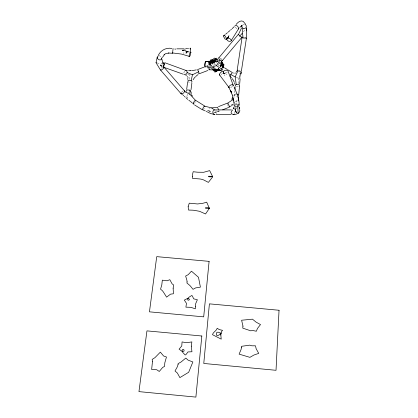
<?xml version="1.0" encoding="UTF-8"?>
<svg xmlns="http://www.w3.org/2000/svg" width="418" height="418" viewBox="0 0 418 418"><rect width="100%" height="100%" fill="white"/><g stroke="black" fill="none" stroke-linecap="round" stroke-linejoin="round"><path stroke-width="0.31" stroke-dasharray="2.09 1.57" d="M220.343 65.161L220.401 66.749M210.212 66.326L210.223 65.506M218.88 110.676L218.739 111.345L214.716 112.62L215.709 112.228C214.136 113.074 216.393 111.831 216.033 110.948A2.189 0.637 -6.1 0 1 216.268 110.791M186.412 52.166L186.386 52.741C185.352 53.478 186.668 51.968 187.463 52.36M186.438 52.067L186.041 53.321L186.653 52.569M220.166 66.744L220.343 65.417M209.266 66.164L209.314 65.438M238.824 77.884L238.584 83.819M234.806 90.549L234.373 95.267L235.282 96.056L236.98 96.349M187.274 94.113L187.008 96.103M245.554 37.066L245.502 37.526L244.702 37.354M238.406 104.129L235.726 104.077L235.527 105.576M237.325 105.55L236.327 103.549L237.205 98.711M189.182 79.378L189.84 74.994L190.467 74.801M236.766 112.74L235.324 111.663L235.115 110.796L235.674 108.999L237.241 108.205M188.889 81.045L188.643 82.294L191.104 82.534M211.874 69.101L212.025 68.416M239.106 76.672L239.352 75.601M162.654 66.76L162.043 66.666C160.789 65.924 160.914 64.163 161.703 63.118M239.707 74.153L239.827 73.688M239.948 73.223L240.193 72.298M234.66 113.576L235.01 111.789L234.09 110.321M236.071 93.966L235.271 94.071L233.85 97.619M214.324 65.354L214.596 64.665L215.996 64.477M238.323 104.228L237.398 105.686L235.684 105.932M222.036 70.496L223.301 68.474M220.485 65.872L220.317 66.227A7.503 6.322 2.3 0 0 220.051 66.979M216.19 113.607L216.655 111.94L216.388 111.125M235.679 109.03L235.271 109.835L235.647 108.884L235.465 110.462L236.227 112.181L237.011 112.755L236.28 112.196L235.465 110.404M195.499 101.611L194.109 103.701M233.605 96.224L234.707 94.374L235.271 94.071M209.878 65.798L209.575 66.316L210.16 66.624M184.51 71.191L183.795 72.732L185.937 73.49M204.376 108.131L203.367 109.49M218.112 65.375L218.792 63.839M220.343 58.201L221.012 58.661L220.458 59.398M222.486 73.349L221.185 74.712M243.339 31.805L245.465 29.657M212.349 64.356L211.043 66.19L211.456 66.378M218.755 68.421L218.238 68.855M234.545 108.267L235.162 107.64L236.358 108.424M181.731 92.106L183.037 90.999M218.995 63.635L219.45 63.202L218.76 63.066M161.244 68.139L162.607 67.042M232.476 86.594L229.916 87.811M219.952 65.312L220.558 65.751L219.675 65.49L220.589 65.36M235.005 104.521L235.726 104.077M185.686 53.091L186.402 52.699L185.921 52.94M227.303 72.361L224.738 73.004M236.327 103.549L235.125 104.15M216.446 60.788L217.329 61.148M242.868 24.756L244.614 24.281M217.982 69.054L218.922 68.646M220.046 110.833L218.739 111.345L218.165 110.78M213.619 112.719L218.499 111.245M162.226 65.203L160.507 65.396L159.53 65.015L161.891 66.535L161.531 66.243M217.83 61.477L216.435 61.796M213.279 65.845L213.77 65.751M183.57 52.914L184.066 52.825M216.508 61.854L217.485 61.671A66.493 53.561 -0.2 0 0 217.971 61.566M221.592 70.062L222.407 69.937L222.298 69.513M186.104 52.893L186.616 52.846M186.167 52.903L188.194 52.772M217.909 61.164L216.921 61.195A8.773 7.315 1.2 0 1 216.446 61.19M160.47 65.522L161.452 65.474M160.47 65.454L161.452 65.422M220.615 62.047L220.025 62.063M236.64 101.631L234.921 101.877L234.571 101.375M206.853 67.162L207.349 67.183M207.067 67.199L207.553 67.23M158.944 55.84L159.796 55.918L161.244 57.036M188.173 92.127L189.051 92.206M217.867 68.594L219.016 68.771M209.434 108.225L209.81 108.278M212.422 67.643L215.85 68.479M239.075 70.119L239.937 70.255M212.433 67.711L214.319 68.108A12.535 10.638 0.6 0 1 215.228 68.39M219.053 63.411L219.878 63.541M217.391 61.906L216.472 61.571M207.553 67.669L208.065 67.81M212.616 67.716L215.223 68.531M236.201 86.411L238.678 86.599L238.641 85.674M210.625 68.479L212.172 68.944M157.173 62.904L161.076 64.785M189.84 74.994L187.666 74.221M216.712 62.663L215.709 62.172M183.465 53.687L183.925 53.849M217.846 64.9L218.327 65.192M216.059 68.531L213.493 67.34M213.274 63.87L214.241 64.1L214.8 63.437L214.622 63.076M222.59 68.975L222.982 69.2M236.264 77.111L238.683 78.558M219.34 62.386L219.894 62.904M225.208 73.453L228.071 75.183M219.602 62.193L219.999 62.439M211.571 66.405L210.416 65.621M218.274 61.075L217.506 60.537M236.264 112.207L237.011 112.75M236.76 28.732L235.031 26.731M212.563 68.05L212.903 68.343M217.412 60.568L217.872 60.981M214.073 68.411L213.175 67.455M211.278 65.224L211.863 65.762M185.43 97.342L185.853 97.728M217.977 59.837L218.525 60.349M221.012 58.661L221.995 59.889M218.374 61.127L217.736 60.098M236.17 112.202L235.381 110.409M228.176 106.005L227.57 104.395M207.85 67.909L208.164 68.677M235.036 109.62L235.674 111.329M224.471 74.822L224.853 75.862M235.094 109.584L235.334 110.436M220.829 66.295L221.075 67.434M234.592 107.834L235.115 110.796M218.212 68.771L218.086 67.779M210.75 65.276L210.871 66.436M210.207 108.241A17.713 9.186 4 0 1 209.836 108.194M211.503 67.773A20.142 17.091 -1 0 1 212.172 68.515M235.632 108.852L235.386 109.673L235.647 108.884M235.653 108.91L235.297 109.798L235.668 108.973M237.001 112.771L236.295 112.181L237.001 112.771M236.285 112.17L235.768 111.298L236.28 112.17M235.47 110.415L235.371 109.542L235.47 110.436M235.449 110.483L235.402 109.584L235.449 110.483"/><path stroke-width="0.63" d="M195.661 100.503L189.955 94.384L189.924 90.152L187.431 89.912L186.804 90.147L186.532 91.019M207.521 66.457L207.521 65.966M187.828 79.488L187.802 78.422M221.07 63.782L221.101 64.299A2.137 2.033 70.5 0 0 221.247 64.795L221.42 65.14M246.437 37.327L246.557 28.795M190.153 49.105L190.18 48.023L190.812 52.746M228.134 37.395L228.39 36.507M239.676 84.055L240.11 78.751M189.046 56.299L189.903 52.94L190.78 52.14L190.357 55.019L189.688 56.404L189.15 56.649L189.046 56.299L181.522 54.079L172.587 52.95L173.104 48.551M238.767 94.311L239.498 86.463M234.921 89.342L235.156 86.934M183.277 50.709L182.389 50.301C187.191 50.531 185.947 51.597 186.569 51.581M222.167 60.856L242.09 37.05C240.522 37.145 239.059 35.708 238.615 34.266L238.704 33.921L218.755 57.95L218.917 58.922L219.905 60.15L221.812 60.997L222.209 60.453M239.697 78.521L239.911 76.839A32.724 23.512 -73 0 1 240.094 75.569L240.277 74.728M191.026 89.687L191.872 83.083M186.674 89.337L187.619 82.121M241.98 27.081L242.889 28.476L242.205 33.456L242.827 35.446L242.983 37.944L246.421 38.137L246.077 37.735M163.704 66.849L184.557 90.946L184.406 91.934L183.293 93.224L181.971 93.951L181.093 93.752L160.371 69.843L156.039 62.731L157.215 57.198L158.15 56.064M209.873 69.033L209.773 69.806L213.938 69.973L216.064 71.144L217.543 69.529L219.905 70.313L219.889 69.733M238.506 96.595L238.14 101.004M242.362 37.207L242.074 37.333L237.158 70.449L238.631 71.128L241.008 71.285L241.416 70.929L246.421 38.137M240.852 73.866L240.961 73.296L240.768 74.315M240.94 73.416L241.238 71.88M197.322 69.827L197.688 69.816L198.696 71.744L192.479 74.754L191.167 80.517L192.014 81.406L191.731 82.289M241.144 72.351L241.05 72.826M163.516 62.256C165.063 63.202 164.509 65.454 163.286 66.436M210.176 64.806L210.86 59.654L214.152 60.161L217.271 59.325L217.428 59.581M241.808 26.747L241.876 26.47M241.468 28.105L239.012 33.383M237.158 70.449L237.57 70.093M234.111 86.86C235.496 90.032 244.436 110.624 234.508 106.292L234.524 105.101M219.915 75.188L219.345 74.665L219.534 74.033L220.589 72.528L221.968 71.541L222.966 71.577L223.938 73.234M228.186 37.301L228.949 35.593M165 62.799L186.318 70.585C187.891 71.76 186.966 74.446 185.2 74.859L184.145 74.216M233.876 107.196L233.265 108.8M221.331 62.141L221.446 61.791M220.97 63.191L221.211 62.491M212.569 63.458L212.762 60.699L215.505 61.117A8.773 7.315 1.2 0 0 215.97 61.164M237.879 70.929L235.193 76.964L236.201 84.389L235.329 85.131L235.585 86.061M172.89 52.981L172.66 53.295L172.587 52.95M223.557 35.958L224.079 35.431L225.145 36.016L226.499 38.393L226.451 39.475L225.025 39.005L223.677 36.643L223.557 35.958L225.004 34.751M234.331 102.504L233.949 104.223L234.226 105.033M230.626 90.784L231.525 92.843L228.719 87.137C229.325 85.559 231.426 84.122 233.082 84.958L233.197 85.523M233.019 85.956L233.254 85.382L227.935 70.82C226.535 69.618 223.933 70.229 223.233 71.922L223.442 72.319M181.093 93.752L181.25 92.765M227.476 103.267L232.998 99.599L233.537 98.35M223.494 67.324L222.977 67.225L221.556 68.939L221.049 70.814L221.571 70.903M232.664 72.847L232.162 72.758L230.752 74.482L230.213 76.348L230.715 76.426M234.885 26.073L235.099 25.623L236.233 25.42L237.67 26.256L238.835 28.367L238.135 29.035M161.661 57.83L161.437 59.278C159.901 60.965 157.116 59.257 157.215 57.198M226.713 39.135L226.943 38.655C228.479 37.552 230.888 38.77 231.29 40.509L231.049 40.985C229.513 42.072 227.126 40.865 226.713 39.135L227.643 38.022M233.594 108.079L233.307 108.628M221.038 64.827L221.535 63.761L220.725 63.635M208.932 65.083L209.601 62.355L214.528 61.963M163.976 67.084L163.663 68.124L162.435 69.419L161.118 70.104L160.371 69.843M207.652 65.762L208.927 67.862L216.435 65.652L219.905 60.15M236.703 71.212L236.191 72.089M231.29 40.509L238.835 28.367M232.779 97.65L232.951 97.368M193.111 79.754L193.868 78.589A16.412 14.797 48 0 1 194.71 77.534A17.749 15.821 59.6 0 1 195.399 76.792M162.388 57.512L164.546 54.434L164.07 54.821L165.45 53.744L168.872 53.002L168.548 53.029L172.138 53.243M158.182 55.521C160.616 50.254 166.259 47.312 171.939 48.462M222.993 66.807L223.865 65.569L221.43 65.151M232.418 98.214L231.64 99.285M239.242 86.291L239.587 85.382L239.305 84.927L237.868 84.352L236.201 84.389M238.338 95.947L238.683 95.053L238.401 94.609L236.954 94.04M228.019 37.552L227.763 37.876M239.733 36.047L242.205 33.456M220.37 70.01L219.905 70.585L217.841 69.498M227.544 37.965L226.613 39.078M227.664 37.819L228.186 37.254M236.081 24.5C237.748 22.478 240.366 19.959 243.182 21.355L245.518 24.139M239.786 27.426L241.965 25.32L241.311 25.676L242.194 25.31L241.39 25.409M222.705 67.079L223.761 65.981L221.671 61.3M186.219 91.835L186.052 91.986A2.174 1.223 56 0 1 185.775 92.101M222.491 66.065L224.048 64.388L220.788 62.883M232.115 28.638L234.19 26.71M231.42 29.27L230.726 29.903M213.567 62.522L214.972 61.556M195.901 76.327L198.08 74.535M230.025 30.53L228.254 32.055M204.94 106.292L204.449 106.099L203.461 107.112L202.406 109.699L205.181 110.869M227.538 32.661L225.73 34.156M195.143 100.294L193.278 102.781L193.121 103.889L193.638 104.087L192.876 103.434M232.596 109.908C226.384 116.622 241.771 115.42 239.624 109.411M214.92 61.352L214.256 61.859M216.947 69.555L216.409 69.89L212.71 69.095M233.432 114.684L234.117 114.281M216.273 69.268L215.573 69.649L215.061 69.252M230.114 106.486L228.897 107.154L229.294 107.039L229.205 105.911L227.873 103.136M215.557 61.237L215.85 61.08M230.527 106.266L230.94 106.052M231.353 105.843L231.781 105.634M215.192 110.018L214.45 109.908C212.015 110.498 212.328 114.574 214.925 114.532L210.75 113.602L207.992 112.249M232.659 105.252L233.113 105.059M222.648 109.809L228.5 107.504M218.499 106.621L226.969 103.303M218.755 57.95L219.11 57.815M199.574 73.636L207.85 70.485M198.08 69.388L203.827 67.209M205.74 66.483L207.014 66.002M231.718 104.704L232.068 104.589A2.179 0.742 -27.3 0 1 232.502 104.479L232.873 104.448M182.88 50.123L183.377 49.967M222.883 67.434L223.776 67.209L221.253 62.721M219.063 69.796L217.522 70.318L214.977 72.183L212.778 69.257M196.319 69.879L191.93 70.642M218.76 110.012L217.433 107.227L211.717 107.933L204.449 106.099M213.483 62.81L210.75 63.823L210.515 64.309A14.525 12.226 -0.9 0 1 210.604 64.623M234.984 73.166L235.13 73.145A2.168 1.844 -82.8 0 0 235.564 72.988M187.99 48.697L188.518 48.624M187.463 48.415L185.874 48.613M219.878 70.24L217.475 70.783L216.064 71.562L214.141 69.519A28.272 24.108 -1.4 0 0 213.854 69.226M185.352 49.021L184.296 49.131M216.069 60.793L208.279 61.294L209.235 64.722M214.528 62.042L210.149 61.89A61.023 49.277 1 0 1 208.692 61.759L207.725 61.665A60.145 48.598 1 0 1 206.283 61.498L205.802 61.43L205.431 62.82A18.084 15.205 1.9 0 0 205.118 64.936L205.123 67.099M183.753 48.833L176.835 48.833M214 62.146L205.499 61.514L204.512 64.273L204.888 67.141M221.655 65.913L223.808 65.657L221.671 61.822M215.536 109.908L217.726 109.908M218.828 109.908L231.41 109.908M190.143 70.72L188.69 70.673M216.033 114.542L231.023 114.663M190.901 52.396L190.033 52.36L190.885 52.496M224.398 73.704L224.68 73.714M175.832 49.11L174.771 49.031M221.608 65.997L223.792 65.955L221.378 65.339M187.588 70.59L187.954 70.621M156.039 62.731L156.452 62.778M215.625 69.163L217.569 69.55M161.756 58.619L162.821 63.061L164.493 64.142M189.213 51.863L187.201 51.487L187.598 51.576M187.045 51.451L187.316 51.513M234.028 73.103L233.605 72.998M186.6 51.325L185.921 51.168L186.36 51.404M218.593 70.281L218.964 70.386M242.889 28.476L244.608 28.607L246.087 27.609L246.343 25.895L245.429 24.505M185.733 70.417L186.318 70.585M191.167 80.517L188.696 80.282L188.069 80.522L187.797 81.411M163.997 67.361L183.256 74.211M242.983 37.944L242.074 37.333M207.756 110.472L208.07 110.592A29.647 5.575 11.4 0 1 209.319 111.057M187.144 72.549L192.479 74.754M209.287 111.057L210.453 111.533M218.588 69.545L219.032 69.733M189.955 94.384L184.646 91.349M235.193 76.964L230.752 74.482M229.388 87.79L228.761 87.242M206.1 111.292L206.56 111.517M219.466 69.931L220.291 70.381M207.03 111.758L207.506 111.998M214.45 109.908L211.717 107.933M184.207 90.743L184.557 90.946M224.476 67.784L227.34 69.508M227.909 69.853L231.933 72.277M221.556 68.939L216.435 65.652M196.058 100.613L204.193 105.686M194.459 104.855L201.993 109.568M185.916 75.449L186.496 75.862M238.84 104.432L239.153 105.101M208.859 69.816L209.251 69.806L208.927 67.862M189.924 90.152L190.791 91.5M198.681 73.688L199.052 73.683L198.696 71.744M190.117 101.198L188.826 100.221M190.535 101.511L192.108 102.786M187.839 99.427L186.292 98.146M216.796 59.999L214.481 58.045L211.733 60.647L209.522 61.65L210.729 64.649M186.7 96.966L187.358 97.514M181.694 93.925L182.373 94.494M181.01 93.35L181.349 93.637M183.053 95.074L183.716 95.67M232.998 99.599L233.824 100.435M184.364 96.297L185.043 96.966M231.06 77.33L231.52 77.842M217.459 59.262L216.419 58.154L212.109 61.874L209.92 63.024L210.212 64.602M232.178 78.621L232.962 79.692A16.537 14.374 -43 0 1 233.631 80.81L234.336 82.325M219.345 74.665L228.719 87.137M187.494 76.504L187.771 76.938A2.179 1.641 72.4 0 1 187.969 77.424L188.022 77.591M192.588 96.177L192.254 95.581M224.111 73.824L223.724 73.098M223.332 72.356L224.215 73.787M241.28 25.629L241.724 26.48M230.642 90.826L232.298 95.069M230.679 90.91L231.53 92.853M241.813 26.684L241.594 26.172L241.938 26.987M191.596 95.283L191.721 95.591M163.987 67.517L162.821 63.061M191.261 94.374L191.366 94.677M234.54 83.182L234.864 84.206M232.293 95.048L233.902 102.885M191.418 93.527L190.969 91.856M220.929 64.262L221.059 64.769M238.182 113.492L237.774 106.757M239.174 107.154L239.451 108.476M239.483 108.732L239.289 107.097M246.411 27.87L246.615 29.819L246.557 28.873M246.589 29.6L246.646 30.88M191.214 70.663A28.962 24.077 -87.1 0 1 190.143 70.699M192.39 176.657L192.416 178.334L199.799 178.961A17.728 16.333 -2.3 0 1 201.345 179.228L202.354 179.5A13.575 12.472 -2 0 1 203.822 180.017L208.383 182.394L212.6 176.997C207.15 174.912 206.931 177.723 212.647 176.61L209.658 170.612L203.681 172.284L197.907 172.221A65.825 57.334 -0.2 0 1 196.329 172.075L195.279 171.965A64.936 56.587 -0.3 0 1 193.722 171.772L193.21 171.699L192.792 173.318A19.568 17.812 0.8 0 0 192.426 175.8L192.39 176.657M152.45 361.748L151.645 369.507L156.734 369.742L159.268 371.471L162.701 367.401L164.598 366.398L164.791 362.918L166.469 356.982L163.59 356L160.366 352.128L154.911 357.683L152.178 359.402L152.45 361.748M187.092 281.915L186.94 283.023L189.788 285.416A33.21 32.243 -35.6 0 1 190.833 286.596L193.022 289.34L195.598 287.918L200.41 287.129L198.493 277.296L191.449 271.167L188.21 274.678L185.623 276.032L186.726 279.6A16.955 16.375 -22.6 0 1 186.977 280.901L187.092 281.915M173.136 288.148L173.433 293.76L170.507 294.167L166.61 297.151L163.485 292.177A23.915 22.912 -37.3 0 0 162.294 290.62L160.554 289.199L161.803 284.846L162.33 280.159L167.09 280.786L169.812 279.689L172.101 283.832L173.669 285.019L173.136 288.148M195.321 306.566L195.321 308.803L190.869 307.324L185.9 307.162L186.47 303.337L184.333 300.103L187.05 298.692L188.398 298.442L189.469 299.33L188.79 300.239L187.661 299.931L187.776 298.442L189.014 297.198L191.815 295.469L192.489 296.158L193.638 298.833L197.38 299.743L195.89 303.16A8.83 8.736 -11 0 0 195.452 304.748L195.321 306.566M191.272 346.146L191.951 351.747L187.964 351.946L186.088 354.459L185.231 355.023L182.88 352.557L182.049 350.948L182.556 349.458L183.768 349.526L184.15 350.66L183.878 351.177L182.938 351.486L181.59 351.073L179.097 349.15L181.762 345.968L182.07 341.929L185.383 342.53A10.716 10.549 -56.5 0 0 187.092 342.635L191.867 341.914L191.272 346.146M220.835 335.053L221.216 339.139L212.49 334.672C213.206 331.866 216.43 331.03 217.188 328.292L219.272 329.583L222.554 330.34L221.545 331.558L221.2 333.203L220.61 333.554L220.317 332.958L221.216 333.203L221.023 334.228C219.45 334.097 218.536 335.873 216.942 335.623L216.388 334.593L216.743 332.456C218.583 331.458 220.866 333.015 220.835 335.053M242.973 326.124L242.738 328.12L250.675 330.805L252.921 330.539L256.365 331.249L257.457 328.454L260.503 324.567L256.093 322.132L252.472 319.169L241.614 320.235L242.973 326.124M279.046 310.26L276.021 370.301L203.77 363.456L209.408 303.855L279.046 310.26M188.152 206.544L188.528 210.055L192.369 210.165A47.187 45.128 -8.4 0 1 194.046 210.306L199.585 211.304L205.531 213.974L209.543 208.091C204.151 206.502 203.707 209.11 209.455 208.561L206.691 202.145L204.136 202.949A73.291 64.91 -3.2 0 1 202.537 203.336L197.552 203.953L189.281 203.174L188.152 206.544M201.831 336.004L195.885 397.1L138.954 391.619L146.948 330.873L201.831 336.004M209.099 261.36L203.697 316.86L149.456 311.833L156.719 256.642L209.099 261.36M241.494 347.342L241.102 349.401L239.117 354.135L249.901 357.343L253.972 355.018L258.737 353.377L256.187 348.826L255.466 345.796L251.939 345.811L249.729 345.148L241.442 346.329L241.494 347.342M178.105 364.292L177.629 365.964A16.73 16.103 -63.6 0 1 177.054 367.333L175.006 371.001L177.357 373.039L179.881 377.616L188.67 372.281L192.87 361.967L188.11 360.138L185.801 358.095L181.088 361.978L178.078 363.655L178.105 364.292"/></g></svg>
